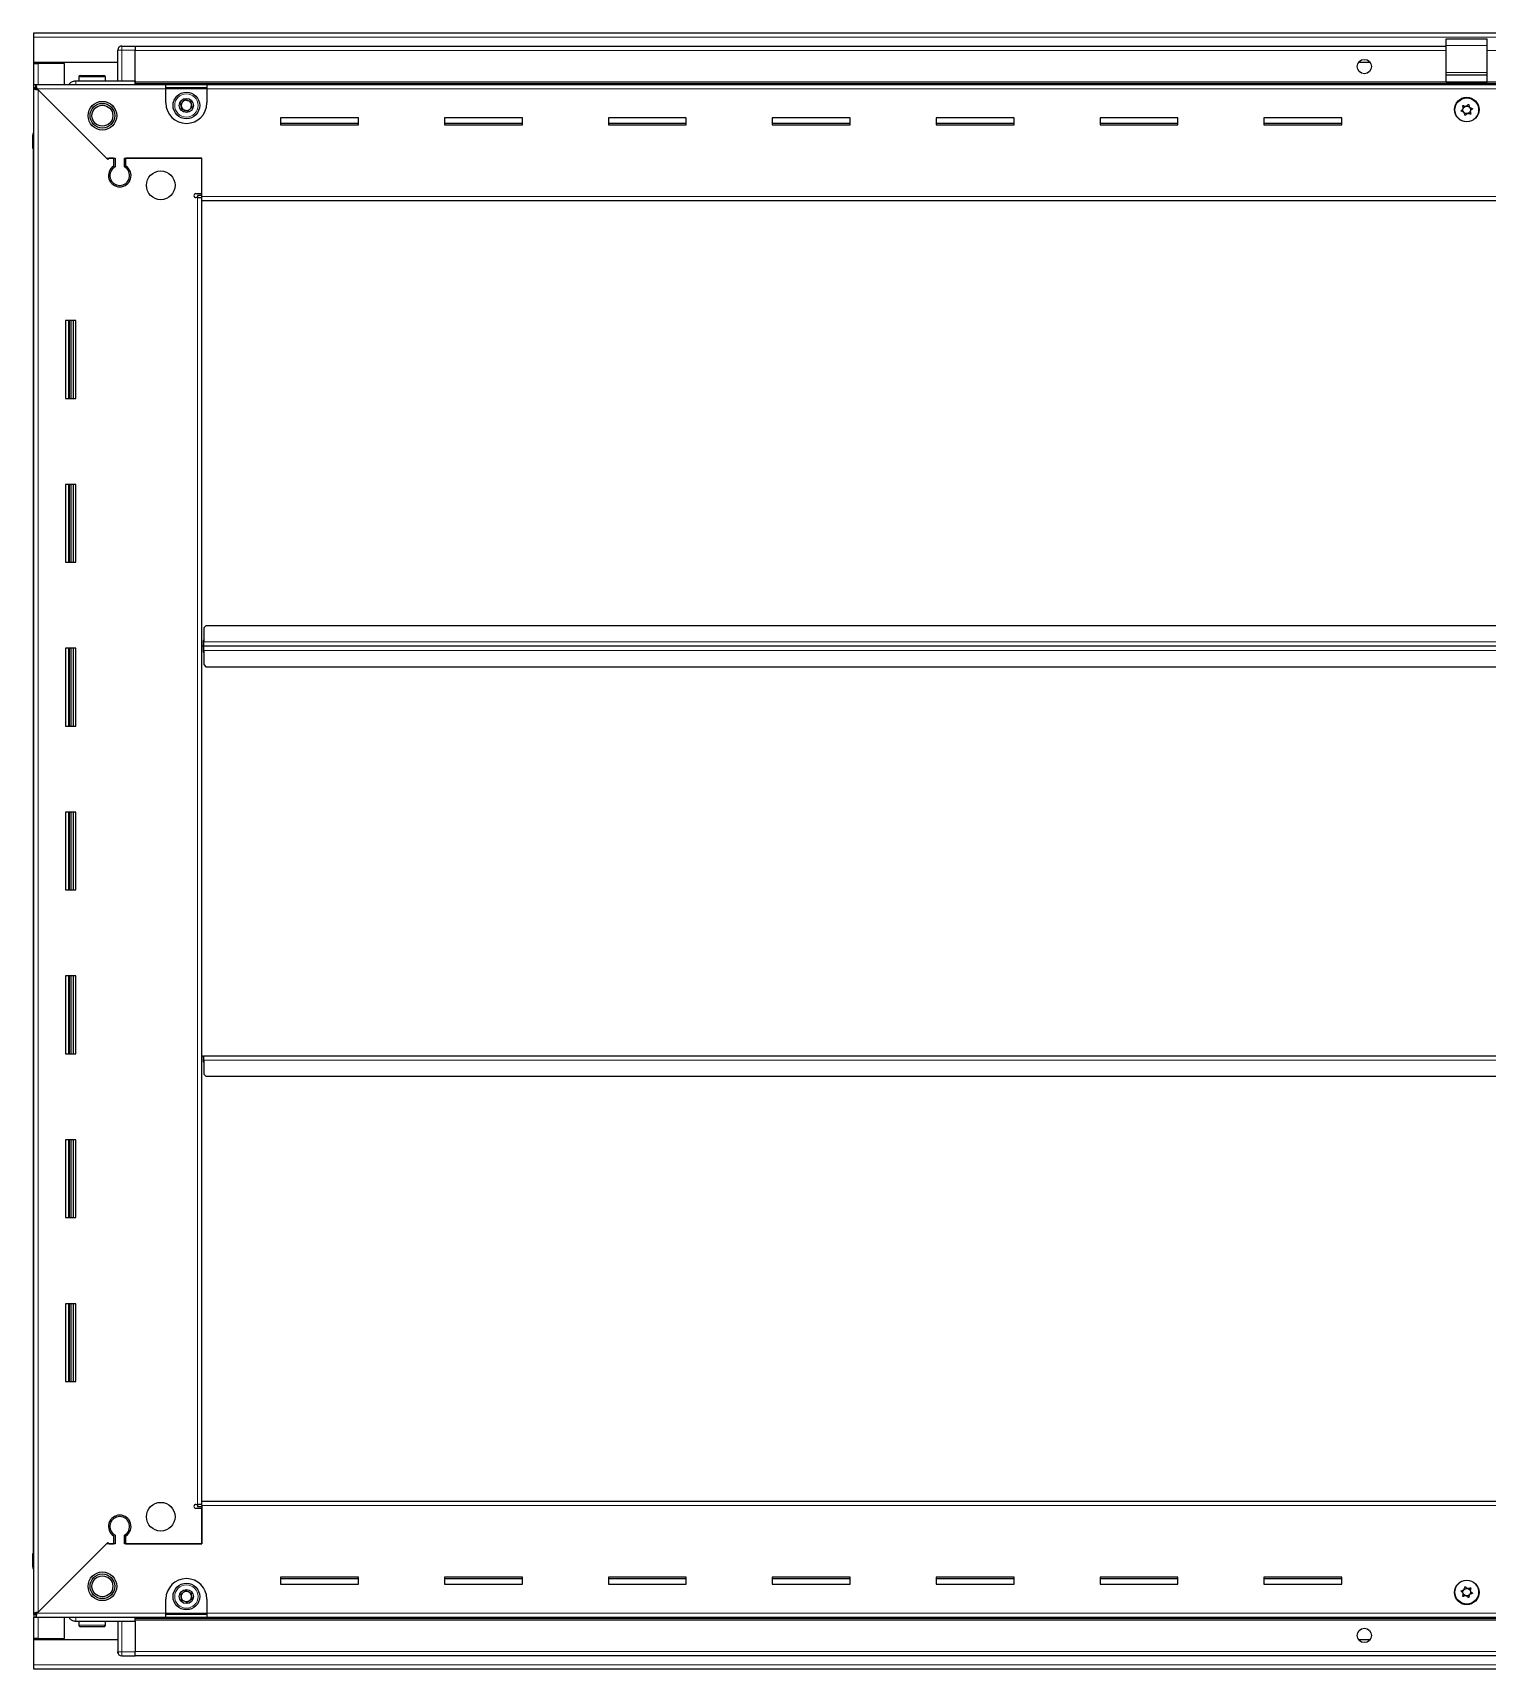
# Model space of a CAD drawing. Header units: millimetres. Extents: x 1256 to 5698, y -166 to 2008.
# Drawn here: x 4223 to 4933, y 1048 to 1847 of the extents above; entities that cross this region are included whole.
import ezdxf

# ---------------------------------------------------------------- set-up
doc = ezdxf.new("R2010")
doc.units = ezdxf.units.MM

msp = doc.modelspace()

# ---------------------------------------------------------------- linework, layer by layer
at = {"color": 7, "linetype": 'Continuous', "lineweight": 25}
for p, q in [((4223.17, 1844.5), (4223.17, 1846.6)), ((4223.17, 1846.6), (5622.17, 1846.6)), ((4223.17, 1832.1), (4223.17, 1844.5)), ((4264.17, 1823.1), (4264.17, 1838.1)), ((4264.85, 1839.6), (4264.85, 1839.6)), ((4266.17, 1840.1), (4272.67, 1840.1)), ((4266.17, 1840.1), (4272.67, 1840.1)), ((4272.67, 1840.1), (4272.67, 1840.1)), ((4272.67, 1840.1), (4272.67, 1840.1)), ((4272.67, 1840.1), (4272.67, 1838.1)), ((4912.67, 1839.95), (4272.67, 1839.95)), ((4272.67, 1823.1), (4272.67, 1838.1)), ((4912.67, 1843.6), (4932.67, 1843.6)), ((4912.67, 1840.34), (4912.67, 1843.6)), ((4912.67, 1827.19), (4912.67, 1840.34)), ((4932.67, 1840.34), (4932.67, 1843.6)), ((4932.67, 1827.19), (4932.67, 1840.34)), ((4264.17, 1832.1), (4223.17, 1832.1)), ((4223.17, 1831.6), (4223.17, 1832.1)), ((4223.17, 1821.35), (4223.17, 1831.6)), ((4223.17, 1831.6), (4225.27, 1831.6)), ((4224.67, 1831.6), (4224.67, 1832.1)), ((4238.17, 1831.6), (4225.27, 1831.6)), ((4238.17, 1821.35), (4238.17, 1831.6)), ((4875.55, 1832.1), (4869.8, 1832.1)), ((4243.67, 1823.1), (4272.67, 1823.1)), ((4245.17, 1825), (4245.17, 1823.1)), ((4245.97, 1825.8), (4257.37, 1825.8)), ((4258.17, 1823.1), (4258.17, 1825)), ((4272.6, 1821.35), (4272.67, 1823.07)), ((4272.67, 1823.1), (4272.67, 1822.6)), ((4272.67, 1821.95), (5572.67, 1821.95)), ((4912.67, 1826.1), (4912.67, 1827.19)), ((4912.67, 1826.1), (4932.67, 1826.1)), ((4912.67, 1822.6), (4912.67, 1826.1)), ((4912.67, 1822.6), (4932.67, 1822.6)), ((4916.67, 1822.6), (4916.67, 1821.95)), ((4919.17, 1821.95), (4919.17, 1822.6)), ((4926.17, 1821.95), (4926.17, 1822.6)), ((4928.67, 1821.95), (4928.67, 1822.6)), ((4932.67, 1826.1), (4932.67, 1827.19)), ((4932.67, 1822.6), (4932.67, 1826.1)), ((4223.17, 1819.85), (4223.17, 1821.35)), ((4223.17, 1821.35), (4224.17, 1821.35)), ((4223.17, 1819.35), (4223.17, 1819.85)), ((4223.17, 1819.85), (4224.17, 1819.85)), ((4223.17, 1074.85), (4223.17, 1819.35)), ((4224.67, 1819.35), (4223.17, 1819.35)), ((4224.17, 1821.35), (4287.67, 1821.35)), ((4224.17, 1819.85), (4224.17, 1821.35)), ((4224.77, 1819.25), (4258.67, 1785.35)), ((4259.37, 1784.65), (4225.27, 1818.75)), ((4287.67, 1819.25), (4287.67, 1821.35)), ((4287.67, 1821.35), (4307.67, 1821.35)), ((4287.67, 1819.85), (4307.67, 1819.85)), ((4287.67, 1812.35), (4287.67, 1819.25)), ((4307.67, 1821.35), (4307.67, 1819.25)), ((4307.67, 1821.35), (5537.67, 1821.35)), ((4307.67, 1819.25), (4307.67, 1812.35)), ((4381.67, 1805.1), (4343.67, 1805.1)), ((4343.67, 1805.1), (4343.67, 1801.6)), ((4381.67, 1802.35), (4343.67, 1802.35)), ((4343.67, 1801.6), (4381.67, 1801.6)), ((4381.67, 1801.6), (4381.67, 1805.1)), ((4461.67, 1805.1), (4423.67, 1805.1)), ((4423.67, 1805.1), (4423.67, 1801.6)), ((4461.67, 1802.35), (4423.67, 1802.35)), ((4423.67, 1801.6), (4461.67, 1801.6)), ((4461.67, 1801.6), (4461.67, 1805.1)), ((4541.67, 1805.1), (4503.67, 1805.1)), ((4503.67, 1805.1), (4503.67, 1801.6)), ((4541.67, 1802.35), (4503.67, 1802.35)), ((4503.67, 1801.6), (4541.67, 1801.6)), ((4541.67, 1801.6), (4541.67, 1805.1)), ((4621.67, 1805.1), (4583.67, 1805.1)), ((4583.67, 1805.1), (4583.67, 1801.6)), ((4621.67, 1802.35), (4583.67, 1802.35)), ((4583.67, 1801.6), (4621.67, 1801.6)), ((4621.67, 1801.6), (4621.67, 1805.1)), ((4701.67, 1805.1), (4663.67, 1805.1)), ((4663.67, 1805.1), (4663.67, 1801.6)), ((4701.67, 1802.35), (4663.67, 1802.35)), ((4663.67, 1801.6), (4701.67, 1801.6)), ((4701.67, 1801.6), (4701.67, 1805.1)), ((4781.67, 1805.1), (4743.67, 1805.1)), ((4743.67, 1805.1), (4743.67, 1801.6)), ((4781.67, 1802.35), (4743.67, 1802.35)), ((4743.67, 1801.6), (4781.67, 1801.6)), ((4781.67, 1801.6), (4781.67, 1805.1)), ((4861.67, 1805.1), (4823.67, 1805.1)), ((4823.67, 1805.1), (4823.67, 1801.6)), ((4861.67, 1802.35), (4823.67, 1802.35)), ((4823.67, 1801.6), (4861.67, 1801.6)), ((4861.67, 1801.6), (4861.67, 1805.1)), ((4222.67, 1796.6), (4222.67, 1790.1)), ((4222.67, 1790.1), (4222.67, 1796.6)), ((4222.67, 1790.1), (4222.67, 1790.1)), ((4223.17, 1790.1), (4222.67, 1790.1)), ((4222.82, 1790.1), (4222.82, 1104.1)), ((4258.67, 1785.35), (4262.87, 1785.35)), ((4260.07, 1785.35), (4259.37, 1784.65)), ((4262.17, 1785.35), (4260.07, 1785.35)), ((4262.17, 1785.35), (4262.17, 1781.46)), ((4262.87, 1785.35), (4262.87, 1781.07)), ((4267.47, 1785.35), (4305.17, 1785.35)), ((4267.47, 1781.07), (4267.47, 1785.35)), ((4268.17, 1781.46), (4268.17, 1785.35)), ((4305.17, 1785.35), (4268.17, 1785.35)), ((4305.17, 1766.7), (4305.17, 1785.35)), ((4305.17, 1768.1), (4305.17, 1785.35)), ((4263.17, 1772.49), (4263.17, 1771.73)), ((4302.32, 1768.1), (4305.17, 1768.1)), ((4303.07, 1766.1), (4302.32, 1766.1)), ((4303.07, 1766.1), (4305.17, 1766.1)), ((4305.17, 1767.1), (4303.17, 1767.1)), ((4303.17, 1767.1), (4303.17, 1766.1)), ((4305.17, 1764.6), (4305.17, 1766.7)), ((5540.17, 1764.6), (4305.17, 1764.6)), ((4305.17, 1129.6), (4305.17, 1764.6)), ((4243.67, 1706.1), (4238.67, 1706.1)), ((4238.67, 1706.1), (4238.67, 1668.1)), ((4240.82, 1668.1), (4240.82, 1706.1)), ((4242.62, 1668.1), (4242.62, 1706.1)), ((4242.65, 1668.1), (4242.65, 1706.1)), ((4243.67, 1668.1), (4243.67, 1706.1)), ((4238.67, 1668.1), (4243.67, 1668.1)), ((4243.67, 1626.1), (4238.67, 1626.1)), ((4238.67, 1626.1), (4238.67, 1588.1)), ((4240.82, 1588.1), (4240.82, 1626.1)), ((4242.62, 1588.1), (4242.62, 1626.1)), ((4242.65, 1588.1), (4242.65, 1626.1)), ((4243.67, 1588.1), (4243.67, 1626.1)), ((4238.67, 1588.1), (4243.67, 1588.1)), ((4307.17, 1557.1), (4306.17, 1556.1)), ((4306.17, 1556.1), (4306.17, 1549.2)), ((5538.17, 1557.1), (4307.17, 1557.1)), ((4243.67, 1546.1), (4238.67, 1546.1)), ((4238.67, 1546.1), (4238.67, 1508.1)), ((4240.82, 1508.1), (4240.82, 1546.1)), ((4242.62, 1508.1), (4242.62, 1546.1)), ((4242.65, 1508.1), (4242.65, 1546.1)), ((4243.67, 1508.1), (4243.67, 1546.1)), ((4305.92, 1547.1), (4305.17, 1547.1)), ((4306.17, 1549.95), (4305.92, 1549.95)), ((4305.92, 1549.95), (4305.92, 1547.1)), ((4305.92, 1547.1), (4305.92, 1544.25)), ((4305.92, 1544.25), (4306.17, 1544.25)), ((4306.17, 1547.1), (4306.17, 1549.2)), ((4306.17, 1545), (4306.17, 1547.1)), ((5539.17, 1547.1), (4306.17, 1547.1)), ((4306.17, 1545), (4306.17, 1538.1)), ((4306.17, 1538.1), (4307.17, 1537.1)), ((4307.17, 1537.1), (5538.17, 1537.1)), ((4238.67, 1508.1), (4243.67, 1508.1)), ((4243.67, 1466.1), (4238.67, 1466.1)), ((4238.67, 1466.1), (4238.67, 1428.1)), ((4240.82, 1428.1), (4240.82, 1466.1)), ((4242.62, 1428.1), (4242.62, 1466.1)), ((4242.65, 1428.1), (4242.65, 1466.1)), ((4243.67, 1428.1), (4243.67, 1466.1)), ((4238.67, 1428.1), (4243.67, 1428.1)), ((4243.67, 1386.1), (4238.67, 1386.1)), ((4238.67, 1386.1), (4238.67, 1348.1)), ((4240.82, 1348.1), (4240.82, 1386.1)), ((4242.62, 1348.1), (4242.62, 1386.1)), ((4242.65, 1348.1), (4242.65, 1386.1)), ((4243.67, 1348.1), (4243.67, 1386.1)), ((4238.67, 1348.1), (4243.67, 1348.1)), ((4305.17, 1347.1), (4305.92, 1347.1)), ((4305.92, 1347.1), (4305.92, 1344.25)), ((4305.92, 1344.25), (4306.17, 1344.25)), ((4306.17, 1345), (4306.17, 1347.1)), ((4306.17, 1347.1), (5539.17, 1347.1)), ((4306.17, 1345), (4306.17, 1338.1)), ((4306.17, 1338.1), (4307.17, 1337.1)), ((4307.17, 1337.1), (5538.17, 1337.1)), ((4243.67, 1306.1), (4238.67, 1306.1)), ((4238.67, 1306.1), (4238.67, 1268.1)), ((4240.82, 1268.1), (4240.82, 1306.1)), ((4242.62, 1268.1), (4242.62, 1306.1)), ((4242.65, 1268.1), (4242.65, 1306.1)), ((4243.67, 1268.1), (4243.67, 1306.1)), ((4238.67, 1268.1), (4243.67, 1268.1)), ((4243.67, 1226.1), (4238.67, 1226.1)), ((4238.67, 1226.1), (4238.67, 1188.1)), ((4240.82, 1188.1), (4240.82, 1226.1)), ((4242.62, 1188.1), (4242.62, 1226.1)), ((4242.65, 1188.1), (4242.65, 1226.1)), ((4243.67, 1188.1), (4243.67, 1226.1)), ((4238.67, 1188.1), (4243.67, 1188.1)), ((4302.32, 1128.1), (4303.07, 1128.1)), ((4305.17, 1128.1), (4303.07, 1128.1)), ((4303.17, 1128.1), (4303.17, 1127.1)), ((4303.17, 1127.1), (4305.17, 1127.1)), ((4305.17, 1129.6), (5540.17, 1129.6)), ((4305.17, 1127.5), (4305.17, 1129.6)), ((4305.17, 1127.5), (4305.17, 1108.85)), ((4263.17, 1122.48), (4263.17, 1121.72)), ((4305.17, 1126.1), (4302.32, 1126.1)), ((4305.17, 1108.85), (4305.17, 1126.1)), ((4262.17, 1112.74), (4262.17, 1108.85)), ((4262.87, 1113.14), (4262.87, 1108.85)), ((4267.47, 1108.85), (4267.47, 1113.14)), ((4268.17, 1108.85), (4268.17, 1112.74)), ((4222.67, 1104.1), (4222.67, 1104.1)), ((4222.67, 1097.6), (4222.67, 1104.1)), ((4222.67, 1104.1), (4222.67, 1104.1)), ((4222.67, 1104.1), (4222.67, 1097.6)), ((4223.17, 1104.1), (4222.67, 1104.1)), ((4258.67, 1108.85), (4224.77, 1074.95)), ((4225.27, 1075.45), (4259.37, 1109.55)), ((4262.87, 1108.85), (4258.67, 1108.85)), ((4259.37, 1109.55), (4260.07, 1108.85)), ((4260.07, 1108.85), (4262.17, 1108.85)), ((4305.17, 1108.85), (4267.47, 1108.85)), ((4268.17, 1108.85), (4305.17, 1108.85)), ((4223.17, 1096.28), (4223.17, 1096.28)), ((4381.67, 1092.6), (4343.67, 1092.6)), ((4343.67, 1092.6), (4343.67, 1089.1)), ((4343.67, 1091.85), (4381.67, 1091.85)), ((4343.67, 1089.1), (4381.67, 1089.1)), ((4381.67, 1089.1), (4381.67, 1092.6)), ((4461.67, 1092.6), (4423.67, 1092.6)), ((4423.67, 1092.6), (4423.67, 1089.1)), ((4423.67, 1091.85), (4461.67, 1091.85)), ((4423.67, 1089.1), (4461.67, 1089.1)), ((4461.67, 1089.1), (4461.67, 1092.6)), ((4541.67, 1092.6), (4503.67, 1092.6)), ((4503.67, 1092.6), (4503.67, 1089.1)), ((4503.67, 1091.85), (4541.67, 1091.85)), ((4503.67, 1089.1), (4541.67, 1089.1)), ((4541.67, 1089.1), (4541.67, 1092.6)), ((4621.67, 1092.6), (4583.67, 1092.6)), ((4583.67, 1092.6), (4583.67, 1089.1)), ((4583.67, 1091.85), (4621.67, 1091.85)), ((4583.67, 1089.1), (4621.67, 1089.1)), ((4621.67, 1089.1), (4621.67, 1092.6)), ((4701.67, 1092.6), (4663.67, 1092.6)), ((4663.67, 1092.6), (4663.67, 1089.1)), ((4663.67, 1091.85), (4701.67, 1091.85)), ((4663.67, 1089.1), (4701.67, 1089.1)), ((4701.67, 1089.1), (4701.67, 1092.6)), ((4781.67, 1092.6), (4743.67, 1092.6)), ((4743.67, 1092.6), (4743.67, 1089.1)), ((4743.67, 1091.85), (4781.67, 1091.85)), ((4743.67, 1089.1), (4781.67, 1089.1)), ((4781.67, 1089.1), (4781.67, 1092.6)), ((4861.67, 1092.6), (4823.67, 1092.6)), ((4823.67, 1092.6), (4823.67, 1089.1)), ((4823.67, 1091.85), (4861.67, 1091.85)), ((4823.67, 1089.1), (4861.67, 1089.1)), ((4861.67, 1089.1), (4861.67, 1092.6)), ((4287.67, 1074.95), (4287.67, 1081.85)), ((4307.67, 1081.85), (4307.67, 1074.95)), ((4223.17, 1074.35), (4223.17, 1074.85)), ((4224.67, 1074.85), (4223.17, 1074.85)), ((4223.17, 1074.35), (4223.17, 1072.85)), ((4224.17, 1074.35), (4223.17, 1074.35)), ((4223.17, 1062.6), (4223.17, 1072.85)), ((4224.17, 1072.85), (4223.17, 1072.85)), ((4224.17, 1074.35), (4224.17, 1072.85)), ((4287.67, 1072.85), (4224.17, 1072.85)), ((4238.17, 1062.6), (4238.17, 1072.85)), ((4243.67, 1071.1), (4272.67, 1071.1)), ((4245.17, 1071.1), (4245.17, 1069.2)), ((4258.17, 1069.2), (4258.17, 1071.1)), ((4264.17, 1071.1), (4264.17, 1056.1)), ((4272.67, 1071.14), (4272.6, 1072.85)), ((5572.67, 1072.25), (4272.67, 1072.25)), ((4272.67, 1071.1), (4272.67, 1071.6)), ((4272.67, 1071.1), (4272.67, 1056.1)), ((4287.67, 1072.85), (4287.67, 1074.95)), ((4307.67, 1074.35), (4287.67, 1074.35)), ((4307.67, 1072.85), (4287.67, 1072.85)), ((4307.67, 1074.95), (4307.67, 1072.85)), ((5537.67, 1072.85), (4307.67, 1072.85)), ((4249.75, 1068.4), (4245.97, 1068.4)), ((4257.37, 1068.4), (4249.75, 1068.4)), ((4225.27, 1062.6), (4223.17, 1062.6)), ((4223.17, 1062.1), (4223.17, 1062.6)), ((4223.17, 1049.7), (4223.17, 1062.1)), ((4223.17, 1062.1), (4264.17, 1062.1)), ((4224.67, 1062.1), (4224.67, 1062.6)), ((4225.27, 1062.6), (4238.17, 1062.6)), ((4264.17, 1056.1), (4264.17, 1056.1)), ((4272.67, 1054.1), (4272.67, 1056.1)), ((4869.8, 1062.1), (4875.55, 1062.1)), ((4223.17, 1047.6), (4223.17, 1049.7)), ((5622.17, 1047.6), (4223.17, 1047.6)), ((4266.17, 1054.1), (4272.67, 1054.1)), ((4266.17, 1054.1), (4272.67, 1054.1)), ((4272.67, 1054.25), (5572.67, 1054.25)), ((4272.67, 1054.1), (4272.67, 1054.1))]:
    msp.add_line(p, q, dxfattribs=at)
at = {"color": 8, "linetype": 'Continuous', "lineweight": 18}
for p, q in [((5622.17, 1844.5), (4223.17, 1844.5)), ((4264.17, 1838.1), (4266.17, 1838.1)), ((4266.17, 1840.1), (4266.17, 1838.1)), ((4266.17, 1838.1), (4266.17, 1823.1)), ((4272.67, 1838.1), (4266.17, 1838.1)), ((4912.67, 1837.95), (4272.67, 1837.95)), ((4912.67, 1840.34), (4932.67, 1840.34)), ((5572.67, 1837.95), (4932.67, 1837.95)), ((4225.27, 1831.6), (4225.27, 1832.1)), ((4225.27, 1821.35), (4225.27, 1831.6)), ((4245.17, 1825), (4258.17, 1825)), ((4912.67, 1822.6), (4272.67, 1822.6)), ((4912.67, 1827.19), (4932.67, 1827.19)), ((4918.67, 1821.95), (4918.67, 1822.6)), ((4926.67, 1821.95), (4926.67, 1822.6)), ((5572.67, 1822.6), (4932.67, 1822.6)), ((4287.67, 1819.25), (4224.77, 1819.25)), ((4225.27, 1818.75), (4225.27, 1075.45)), ((5572.67, 1821.37), (4272.67, 1821.37)), ((4287.67, 1819.25), (4307.67, 1819.25)), ((5537.67, 1819.25), (4307.67, 1819.25)), ((4223.17, 1796.6), (4222.67, 1796.6)), ((4303.07, 1128.1), (4303.07, 1766.1)), ((4305.17, 1766.7), (5540.17, 1766.7)), ((4240.17, 1706.1), (4240.17, 1668.1)), ((4241.41, 1706.1), (4241.41, 1668.1)), ((4240.17, 1626.1), (4240.17, 1588.1)), ((4241.41, 1626.1), (4241.41, 1588.1)), ((4240.17, 1546.1), (4240.17, 1508.1)), ((4241.41, 1546.1), (4241.41, 1508.1)), ((5539.17, 1549.2), (4306.17, 1549.2)), ((4306.17, 1545), (5539.17, 1545)), ((4240.17, 1466.1), (4240.17, 1428.1)), ((4241.41, 1466.1), (4241.41, 1428.1)), ((4240.17, 1386.1), (4240.17, 1348.1)), ((4241.41, 1386.1), (4241.41, 1348.1)), ((4306.17, 1345), (5539.17, 1345)), ((4240.17, 1306.1), (4240.17, 1268.1)), ((4241.41, 1306.1), (4241.41, 1268.1)), ((4240.17, 1226.1), (4240.17, 1188.1)), ((4241.41, 1226.1), (4241.41, 1188.1)), ((5540.17, 1127.5), (4305.17, 1127.5)), ((4223.17, 1097.6), (4222.67, 1097.6)), ((4224.77, 1074.95), (4287.67, 1074.95)), ((4225.27, 1062.6), (4225.27, 1072.85)), ((4266.17, 1056.1), (4266.17, 1071.1)), ((4272.67, 1072.84), (5572.67, 1072.84)), ((4272.67, 1071.6), (5572.67, 1071.6)), ((4307.67, 1074.95), (4287.67, 1074.95)), ((4307.67, 1074.95), (5537.67, 1074.95)), ((4249.48, 1069.2), (4245.17, 1069.2)), ((4258.17, 1069.2), (4249.48, 1069.2)), ((4225.27, 1062.1), (4225.27, 1062.6)), ((4264.17, 1056.1), (4266.17, 1056.1)), ((4266.17, 1054.1), (4266.17, 1056.1)), ((4272.67, 1056.1), (4266.17, 1056.1)), ((4272.67, 1056.25), (5572.67, 1056.25)), ((5622.17, 1049.7), (4223.17, 1049.7))]:
    msp.add_line(p, q, dxfattribs=at)
at = {"color": 7, "linetype": 'Continuous', "lineweight": 25, "flags": 128}
msp.add_lwpolyline([(4264.32, 1055.35), (4264.21, 1055.71), (4264.17, 1056.1)], dxfattribs=at)
at = {"color": 7, "linetype": 'Continuous', "lineweight": 25}
for centre, radius in [((4872.67, 1830.1), 3.5), ((4297.67, 1811.1), 6.5), ((4297.67, 1811.1), 3.46), ((4922.67, 1809.1), 6), ((4922.67, 1808.95), 5.79), ((4256.67, 1806.1), 7), ((4256.67, 1806.1), 6.03), ((4256.67, 1806.1), 5.1), ((4922.67, 1808.95), 1.85), ((4285.17, 1772.1), 7), ((4285.17, 1122.1), 7), ((4256.67, 1088.1), 7), ((4256.67, 1088.1), 6.02), ((4256.67, 1088.1), 5.1), ((4297.67, 1083.1), 6.5), ((4922.67, 1085.1), 6), ((4922.67, 1085.25), 5.79), ((4922.67, 1085.25), 1.85), ((4297.67, 1083.1), 3.46), ((4872.67, 1064.1), 3.5)]:
    msp.add_circle(centre, radius, dxfattribs=at)
at = {"color": 8, "linetype": 'Continuous', "lineweight": 18}
for centre in [(4297.67, 1811.1), (4297.67, 1083.1)]:
    msp.add_circle(centre, 5.7, dxfattribs=at)
at = {"color": 7, "linetype": 'Continuous', "lineweight": 25}
for centre, radius, start, end in [((4266.17, 1838.1), 2, 90, 180), ((4266.17, 1838.1), 2, 90, 131.40962), ((4245.97, 1825), 0.8, 90, 180), ((4257.37, 1825), 0.8, 0, 90), ((4263.97, 1823.3), 0.2, 270, 0), ((4297.67, 1812.35), 10, 180, 270), ((4297.67, 1811.1), 2.5, 134.01559, 194.01559), ((4297.67, 1811.1), 2.5, 194.01559, 254.01559), ((4297.67, 1811.1), 2.5, 74.01559, 134.01559), ((4297.67, 1811.1), 2.5, 254.01559, 314.01559), ((4297.67, 1812.35), 10, 270, 0), ((4297.67, 1811.1), 2.5, 14.01559, 74.01559), ((4297.67, 1811.1), 2.5, 314.01559, 14.01559), ((4224.67, 1796.6), 2, 138.57492, 180), ((4224.67, 1796.6), 2, 138.59038, 180), ((4265.17, 1776.85), 5.5, 123.05573, 56.94427), ((4265.17, 1776.85), 4.8, 118.63099, 61.36901), ((4302.32, 1767.1), 1, 90, 270), ((4302.32, 1127.1), 1, 90, 270), ((4265.17, 1117.35), 5.5, 303.05573, 236.94427), ((4265.17, 1117.35), 4.8, 298.63099, 241.36901), ((4224.67, 1097.6), 2, 180, 221.39416), ((4297.67, 1081.85), 10, 90, 180), ((4297.67, 1081.85), 10, 0, 90), ((4297.67, 1083.1), 2.5, 127.47401, 187.47401), ((4297.67, 1083.1), 2.5, 187.47401, 247.47401), ((4297.67, 1083.1), 2.5, 67.47401, 127.47401), ((4297.67, 1083.1), 2.5, 247.47401, 307.47401), ((4297.67, 1083.1), 2.5, 7.47401, 67.47401), ((4297.67, 1083.1), 2.5, 307.47401, 7.47401), ((4263.97, 1070.9), 0.2, 0, 90), ((4245.97, 1069.2), 0.8, 180, 270), ((4257.37, 1069.2), 0.8, 270, 360), ((4266.17, 1056.1), 2, 180, 270)]:
    msp.add_arc(centre, radius, start, end, dxfattribs=at)
for points, knots in [([(4240.46, 1821.35), (4240.58, 1821.55), (4240.97, 1822.2), (4242.12, 1822.91), (4243.16, 1823.04), (4243.67, 1823.1)], [0, 0, 0, 0, 0.1822499, 0.5911249, 1, 1, 1, 1]), ([(4272.67, 1823.1), (4272.67, 1823.07), (4272.67, 1822.99), (4272.67, 1822.37), (4272.67, 1821.79), (4272.67, 1821.4), (4272.67, 1821.37)], [0, 0, 0, 0, 0.324279, 0.648558, 0.972836, 1, 1, 1, 1]), ([(4223.17, 1819.35), (4223.2, 1819.31), (4223.25, 1819.22), (4223.65, 1819.09), (4224.2, 1818.95), (4224.78, 1818.84), (4225.15, 1818.78), (4225.27, 1818.75)], [0, 0, 0, 0, 0.230255, 0.448522, 0.666786, 0.88505, 1, 1, 1, 1]), ([(4224.77, 1819.25), (4224.73, 1819.51), (4224.64, 1820), (4224.5, 1820.64), (4224.37, 1821.11), (4224.26, 1821.33), (4224.2, 1821.35), (4224.17, 1821.35)], [0, 0, 0, 0, 0.230255, 0.448522, 0.666786, 0.88505, 1, 1, 1, 1]), ([(4294.9, 1811.9), (4295.27, 1812.26), (4295.96, 1812.93), (4296.65, 1813.59), (4296.97, 1813.91)], [0, 0, 0, 0, 0.5346859, 1, 1, 1, 1]), ([(4296.97, 1813.91), (4297.47, 1813.76), (4298.4, 1813.5), (4299.32, 1813.23), (4299.75, 1813.11)], [0, 0, 0, 0, 0.534686, 1, 1, 1, 1]), ([(4295.6, 1809.1), (4295.51, 1809.43), (4295.32, 1810.23), (4295.07, 1811.2), (4294.93, 1811.78), (4294.9, 1811.9)], [0, 0, 0, 0, 0.362901, 0.866875, 1, 1, 1, 1]), ([(4298.37, 1808.3), (4297.88, 1808.45), (4296.95, 1808.71), (4296.03, 1808.98), (4295.6, 1809.1)], [0, 0, 0, 0, 0.534686, 1, 1, 1, 1]), ([(4300.45, 1810.31), (4300.08, 1809.95), (4299.38, 1809.28), (4298.69, 1808.61), (4298.37, 1808.3)], [0, 0, 0, 0, 0.534686, 1, 1, 1, 1]), ([(4299.75, 1813.11), (4299.78, 1812.99), (4299.93, 1812.41), (4300.17, 1811.44), (4300.37, 1810.64), (4300.45, 1810.31)], [0, 0, 0, 0, 0.133125, 0.637099, 1, 1, 1, 1]), ([(4920.79, 1811.03), (4920.78, 1811.02), (4920.76, 1810.99), (4920.76, 1810.94), (4920.77, 1810.79), (4920.87, 1810.42), (4921, 1809.89), (4920.83, 1809.28), (4920.48, 1808.91), (4920.17, 1808.66), (4920, 1808.5), (4919.95, 1808.42), (4919.93, 1808.38), (4919.94, 1808.35), (4919.96, 1808.32), (4920.01, 1808.27), (4920.26, 1808.18), (4920.72, 1808.07), (4921.36, 1807.76), (4921.61, 1807.09), (4921.67, 1806.62), (4921.75, 1806.36), (4921.79, 1806.31), (4921.81, 1806.29), (4921.84, 1806.28), (4921.88, 1806.29), (4921.92, 1806.3), (4921.99, 1806.35), (4922.16, 1806.5), (4922.43, 1806.77), (4922.83, 1807.09), (4923.45, 1807.2), (4923.96, 1807.01), (4924.33, 1806.88), (4924.48, 1806.86), (4924.53, 1806.87), (4924.56, 1806.88), (4924.58, 1806.92), (4924.59, 1806.97), (4924.58, 1807.12), (4924.48, 1807.49), (4924.35, 1808.01), (4924.51, 1808.62), (4924.87, 1809), (4925.17, 1809.25), (4925.35, 1809.41), (4925.4, 1809.49), (4925.41, 1809.53), (4925.41, 1809.56), (4925.39, 1809.59), (4925.34, 1809.63), (4925.09, 1809.73), (4924.63, 1809.84), (4923.99, 1810.15), (4923.74, 1810.81), (4923.68, 1811.29), (4923.6, 1811.54), (4923.56, 1811.6), (4923.54, 1811.62), (4923.5, 1811.63), (4923.47, 1811.62), (4923.43, 1811.6), (4923.36, 1811.56), (4923.19, 1811.41), (4922.92, 1811.14), (4922.52, 1810.82), (4921.89, 1810.71), (4921.39, 1810.89), (4921.02, 1811.03), (4920.87, 1811.05), (4920.81, 1811.04), (4920.8, 1811.03), (4920.79, 1811.03)], [0, 0, 0, 0, 0.002009, 0.00442, 0.009365, 0.025528, 0.067705, 0.095786, 0.124646, 0.150342, 0.160519, 0.163394, 0.165697, 0.167245, 0.168874, 0.17077, 0.178606, 0.211994, 0.249994, 0.287995, 0.321383, 0.329219, 0.331115, 0.332744, 0.334292, 0.336217, 0.338535, 0.341318, 0.349662, 0.375358, 0.404217, 0.432298, 0.474475, 0.490639, 0.496669, 0.49844, 0.5, 0.502009, 0.50442, 0.509365, 0.525528, 0.567705, 0.595786, 0.624646, 0.650342, 0.660519, 0.663394, 0.665697, 0.667245, 0.668874, 0.67077, 0.678606, 0.711994, 0.749994, 0.787995, 0.821383, 0.829219, 0.831115, 0.832744, 0.834292, 0.836217, 0.838535, 0.841318, 0.849662, 0.875358, 0.904217, 0.932298, 0.974475, 0.990639, 0.996669, 0.99844, 1, 1, 1, 1]), ([(4920.79, 1083.18), (4920.8, 1083.18), (4920.82, 1083.16), (4920.88, 1083.16), (4921.02, 1083.18), (4921.39, 1083.32), (4921.89, 1083.5), (4922.52, 1083.39), (4922.92, 1083.07), (4923.2, 1082.79), (4923.38, 1082.63), (4923.46, 1082.59), (4923.5, 1082.58), (4923.54, 1082.59), (4923.56, 1082.61), (4923.6, 1082.66), (4923.68, 1082.92), (4923.74, 1083.39), (4923.99, 1084.06), (4924.63, 1084.37), (4925.09, 1084.48), (4925.34, 1084.57), (4925.39, 1084.62), (4925.41, 1084.65), (4925.41, 1084.68), (4925.4, 1084.71), (4925.38, 1084.75), (4925.33, 1084.82), (4925.17, 1084.97), (4924.87, 1085.21), (4924.51, 1085.58), (4924.35, 1086.19), (4924.48, 1086.72), (4924.58, 1087.1), (4924.59, 1087.25), (4924.58, 1087.3), (4924.56, 1087.33), (4924.52, 1087.35), (4924.47, 1087.35), (4924.32, 1087.33), (4923.96, 1087.19), (4923.45, 1087.01), (4922.83, 1087.12), (4922.43, 1087.44), (4922.15, 1087.72), (4921.97, 1087.88), (4921.89, 1087.92), (4921.85, 1087.93), (4921.81, 1087.92), (4921.79, 1087.9), (4921.75, 1087.84), (4921.67, 1087.59), (4921.61, 1087.11), (4921.36, 1086.45), (4920.72, 1086.14), (4920.26, 1086.03), (4920.01, 1085.93), (4919.96, 1085.89), (4919.94, 1085.86), (4919.93, 1085.83), (4919.94, 1085.79), (4919.97, 1085.76), (4920.02, 1085.69), (4920.18, 1085.54), (4920.48, 1085.3), (4920.83, 1084.92), (4921, 1084.31), (4920.86, 1083.79), (4920.77, 1083.41), (4920.75, 1083.26), (4920.77, 1083.21), (4920.78, 1083.19), (4920.79, 1083.18)], [0, 0, 0, 0, 0.002009, 0.00442, 0.009365, 0.025528, 0.067705, 0.095786, 0.124646, 0.150342, 0.160519, 0.163394, 0.165697, 0.167245, 0.168874, 0.17077, 0.178606, 0.211994, 0.249994, 0.287995, 0.321383, 0.329219, 0.331115, 0.332744, 0.334292, 0.336217, 0.338535, 0.341318, 0.349662, 0.375358, 0.404217, 0.432298, 0.474475, 0.490639, 0.496669, 0.49844, 0.5, 0.502009, 0.50442, 0.509365, 0.525528, 0.567705, 0.595786, 0.624646, 0.650342, 0.660519, 0.663394, 0.665697, 0.667245, 0.668874, 0.67077, 0.678606, 0.711994, 0.749994, 0.787995, 0.821383, 0.829219, 0.831115, 0.832744, 0.834292, 0.836217, 0.838535, 0.841318, 0.849662, 0.875358, 0.904217, 0.932298, 0.974475, 0.990639, 0.996669, 0.99844, 1, 1, 1, 1]), ([(4295.01, 1084.21), (4295.11, 1084.29), (4295.58, 1084.65), (4296.37, 1085.26), (4297.02, 1085.76), (4297.3, 1085.97)], [0, 0, 0, 0, 0.133125, 0.637099, 1, 1, 1, 1]), ([(4295.38, 1081.35), (4295.32, 1081.86), (4295.19, 1082.82), (4295.07, 1083.77), (4295.01, 1084.21)], [0, 0, 0, 0, 0.5346859, 1, 1, 1, 1]), ([(4298.05, 1080.24), (4297.57, 1080.44), (4296.68, 1080.81), (4295.8, 1081.18), (4295.38, 1081.35)], [0, 0, 0, 0, 0.534686, 1, 1, 1, 1]), ([(4297.3, 1085.97), (4297.77, 1085.77), (4298.67, 1085.4), (4299.55, 1085.03), (4299.96, 1084.86)], [0, 0, 0, 0, 0.534686, 1, 1, 1, 1]), ([(4300.34, 1082), (4300.07, 1081.79), (4299.41, 1081.29), (4298.62, 1080.68), (4298.15, 1080.32), (4298.05, 1080.24)], [0, 0, 0, 0, 0.362901, 0.866875, 1, 1, 1, 1]), ([(4299.96, 1084.86), (4300.03, 1084.35), (4300.16, 1083.39), (4300.28, 1082.44), (4300.34, 1082)], [0, 0, 0, 0, 0.534686, 1, 1, 1, 1]), ([(4225.27, 1075.45), (4225.02, 1075.41), (4224.53, 1075.32), (4223.89, 1075.19), (4223.42, 1075.05), (4223.2, 1074.94), (4223.18, 1074.88), (4223.17, 1074.85)], [0, 0, 0, 0, 0.230255, 0.448522, 0.666786, 0.88505, 1, 1, 1, 1]), ([(4224.17, 1072.85), (4224.22, 1072.88), (4224.31, 1072.93), (4224.44, 1073.33), (4224.57, 1073.88), (4224.68, 1074.46), (4224.75, 1074.83), (4224.77, 1074.95)], [0, 0, 0, 0, 0.230255, 0.448522, 0.666786, 0.88505, 1, 1, 1, 1]), ([(4240.46, 1072.85), (4240.58, 1072.65), (4240.97, 1072.01), (4242.12, 1071.3), (4243.16, 1071.17), (4243.67, 1071.1)], [0, 0, 0, 0, 0.18225, 0.591125, 1, 1, 1, 1]), ([(4272.67, 1071.1), (4272.67, 1071.14), (4272.67, 1071.22), (4272.67, 1071.84), (4272.67, 1072.4), (4272.67, 1072.77), (4272.67, 1072.78)], [0, 0, 0, 0, 0.3302662, 0.6605324, 0.9907986, 1, 1, 1, 1])]:
    msp.add_open_spline(points, degree=3, knots=knots, dxfattribs=at)
at = {"color": 8, "linetype": 'Continuous', "lineweight": 18}
for points, knots in [([(4243.67, 1823.1), (4243.67, 1823.06), (4243.67, 1822.99), (4243.67, 1822.55), (4243.67, 1822.09), (4243.67, 1821.68), (4243.67, 1821.41), (4243.67, 1821.35)], [0, 0, 0, 0, 0.359753, 0.553414, 0.751185, 0.948956, 1, 1, 1, 1]), ([(4243.67, 1071.1), (4243.67, 1071.15), (4243.67, 1071.22), (4243.67, 1071.66), (4243.67, 1072.11), (4243.67, 1072.53), (4243.67, 1072.8), (4243.67, 1072.85)], [0, 0, 0, 0, 0.3597529, 0.5534142, 0.7511852, 0.9489563, 1, 1, 1, 1])]:
    msp.add_open_spline(points, degree=3, knots=knots, dxfattribs=at)
at = {"color": 7, "linetype": 'Continuous', "lineweight": 25}
for points in [[(4224.77, 1819.25), (4224.72, 1819.33), (4224.62, 1819.49), (4224.47, 1819.69), (4224.32, 1819.83), (4224.22, 1819.85), (4224.17, 1819.85)], [(4224.67, 1819.35), (4224.68, 1819.3), (4224.7, 1819.2), (4224.84, 1819.05), (4225.04, 1818.9), (4225.2, 1818.8), (4225.27, 1818.75)], [(4224.17, 1074.35), (4224.22, 1074.36), (4224.32, 1074.38), (4224.47, 1074.52), (4224.62, 1074.72), (4224.72, 1074.88), (4224.77, 1074.95)], [(4225.27, 1075.45), (4225.2, 1075.4), (4225.04, 1075.3), (4224.84, 1075.15), (4224.7, 1075), (4224.68, 1074.9), (4224.67, 1074.85)]]:
    msp.add_open_spline(points, degree=3, dxfattribs=at)

doc.saveas('drawing.dxf')
